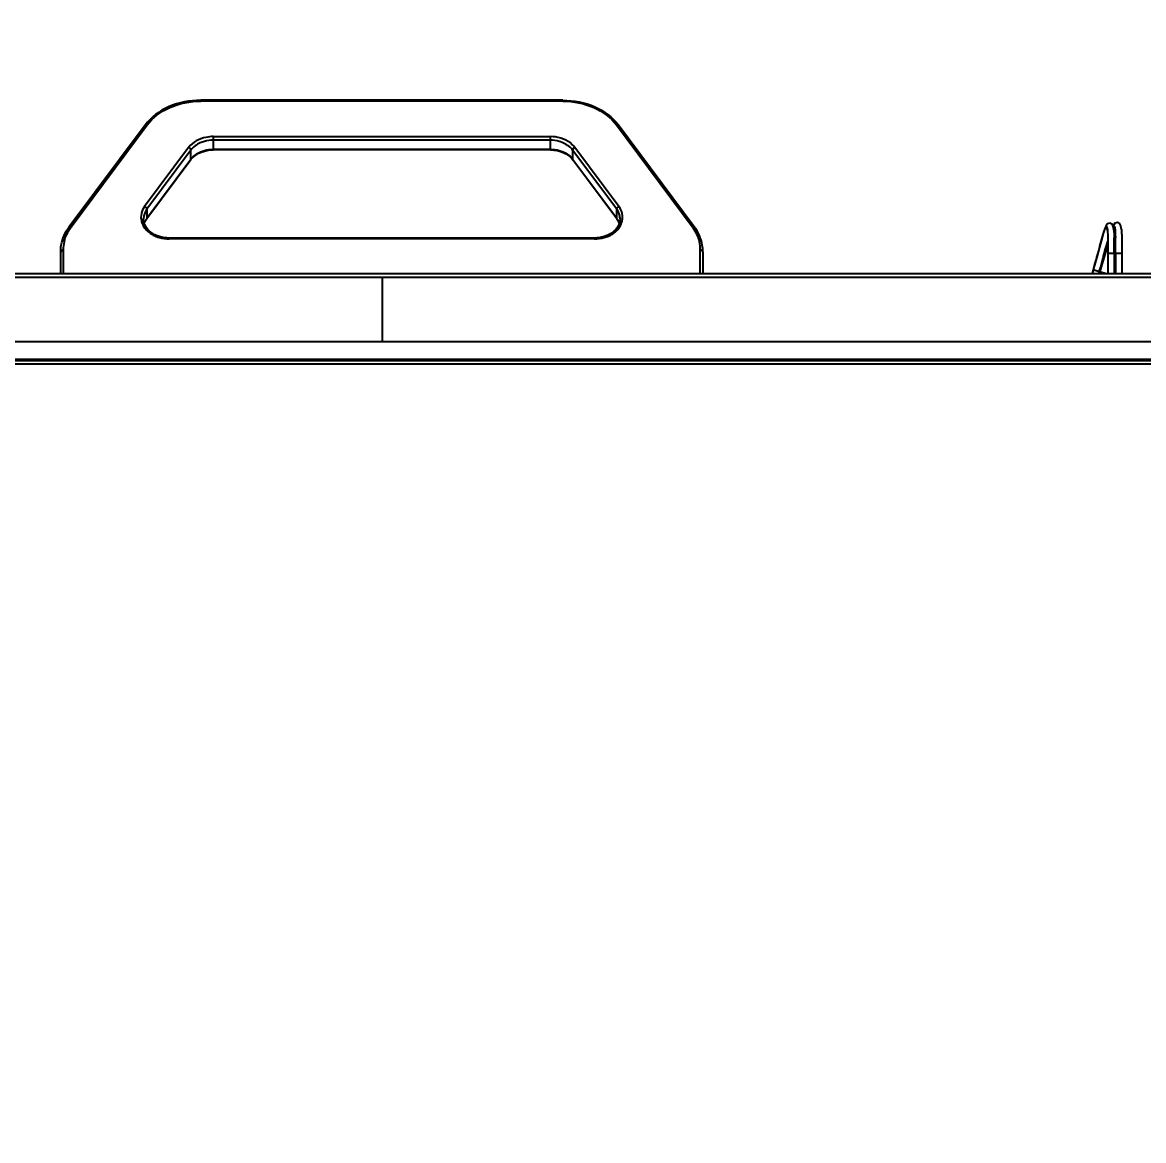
# Model space of a CAD drawing. Header units: millimetres. Extents: x 7426 to 8300, y 123 to 421.
# Drawn here: x 7978.28 to 8000.1, y 343.31 to 365.08 of the extents above; entities that cross this region are included whole.
import ezdxf

# ---------------------------------------------------------------- set-up
doc = ezdxf.new("R2010")
doc.units = ezdxf.units.MM
doc.layers.add('20_ALL_FEATURES', color=7, linetype='Continuous')
doc.layers.add('多重引线', color=7, linetype='Continuous')
doc.styles.add('微软雅黑', font='msyh.ttc')
doc.dimstyles.new('尺寸标注_1_4比例', dxfattribs={"dimtxt": 2.1, "dimasz": 1.7, "dimexe": 0.5, "dimexo": 0.4, "dimgap": 0.5, "dimtad": 1, "dimdec": 1, "dimlfac": 4, "dimdsep": 46, "dimtxsty": '微软雅黑', "dimcen": 0.09, "dimadec": 0, "dimazin": 0, "dimtp": 0.01, "dimtm": 0.01, "dimtfac": 1, "dimtdec": 1, "dimtofl": 0, "dimtmove": 0, "dimatfit": 3, "dimfxl": 1, "dimtolj": 1, "dimarcsym": 0})

# ---------------------------------------------------------------- blocks, each defined once
blk = doc.blocks.new('*D888')
at = {"layer": 'Defpoints', "color": 0}
for p in [(8018.511, 371.146), (7952.051, 353.161), (8018.511, 353.259)]:
    blk.add_point(p, dxfattribs=at)
at = {"layer": '多重引线', "color": 0, "lineweight": -2}
for p, q in [((7952.051, 353.561), (7952.051, 371.646)), ((8018.511, 353.659), (8018.511, 371.646)), ((7953.751, 371.146), (8016.811, 371.146))]:
    blk.add_line(p, q, dxfattribs=at)
at = {"layer": '多重引线', "color": 0}
for points in [[(7953.751, 371.429), (7953.751, 370.862), (7952.051, 371.146)], [(8016.811, 370.862), (8016.811, 371.429), (8018.511, 371.146)]]:
    blk.add_solid(points, dxfattribs=at)
at = {"layer": '多重引线', "color": 0, "insert": (7985.281, 372.732), "char_height": 2.1, "attachment_point": 5, "style": '微软雅黑'}
blk.add_mtext('\\A1;265.8', dxfattribs=at)
blk = doc.blocks.new('*D893')
at = {"layer": 'Defpoints', "color": 0}
for p in [(8020.517, 377.904), (7952.051, 353.388), (8020.517, 349.959)]:
    blk.add_point(p, dxfattribs=at)
at = {"layer": '多重引线', "color": 0, "lineweight": -2}
for p, q in [((7952.051, 353.788), (7952.051, 378.404)), ((8020.517, 350.359), (8020.517, 378.404)), ((7953.751, 377.904), (8018.817, 377.904))]:
    blk.add_line(p, q, dxfattribs=at)
at = {"layer": '多重引线', "color": 0}
for points in [[(7953.751, 378.187), (7953.751, 377.62), (7952.051, 377.904)], [(8018.817, 377.62), (8018.817, 378.187), (8020.517, 377.904)]]:
    blk.add_solid(points, dxfattribs=at)
at = {"layer": '多重引线', "color": 0, "insert": (7986.284, 379.489), "char_height": 2.1, "attachment_point": 5, "style": '微软雅黑'}
blk.add_mtext('\\A1;273.9', dxfattribs=at)

msp = doc.modelspace()

# ---------------------------------------------------------------- linework, layer by layer
at = {"layer": '20_ALL_FEATURES', "color": 7, "linetype": 'Continuous'}
for p, q in [((7981.748, 363.56), (7981.748, 363.543)), ((7988.797, 363.56), (7981.748, 363.56)), ((7988.797, 363.543), (7981.748, 363.543)), ((7988.797, 363.543), (7988.797, 363.56)), ((7980.666, 363.077), (7979.19, 361.099)), ((7979.23, 361.102), (7980.706, 363.079)), ((7989.839, 363.079), (7991.314, 361.102)), ((7991.354, 361.099), (7989.879, 363.077)), ((7981.991, 362.853), (7981.991, 362.594)), ((7981.991, 362.853), (7988.554, 362.853)), ((7988.554, 362.783), (7981.991, 362.783)), ((7988.554, 362.594), (7988.554, 362.853)), ((7981.513, 362.641), (7980.656, 361.492)), ((7981.557, 362.59), (7980.7, 361.441)), ((7981.557, 362.413), (7981.557, 362.59)), ((7981.991, 362.606), (7988.554, 362.606)), ((7988.554, 362.594), (7981.991, 362.594)), ((7988.988, 362.59), (7988.988, 362.413)), ((7989.845, 361.441), (7988.988, 362.59)), ((7989.888, 361.492), (7989.031, 362.641)), ((7981.554, 362.402), (7980.696, 361.253)), ((7980.7, 361.264), (7981.557, 362.413)), ((7981.554, 362.402), (7981.557, 362.413)), ((7988.988, 362.413), (7988.991, 362.402)), ((7988.988, 362.413), (7989.845, 361.264)), ((7989.848, 361.253), (7988.991, 362.402)), ((7980.7, 361.441), (7980.7, 361.264)), ((7989.845, 361.264), (7989.845, 361.441)), ((7980.7, 361.264), (7980.696, 361.253)), ((7989.848, 361.253), (7989.845, 361.264)), ((7999.339, 361.043), (7999.315, 360.964)), ((7999.398, 361.025), (7999.398, 361.024)), ((7999.52, 361.059), (7999.512, 361.104)), ((7999.522, 361.035), (7999.52, 361.059)), ((7999.522, 361.036), (7999.522, 361.035)), ((7999.545, 361.038), (7999.545, 361.037)), ((7999.669, 361.049), (7999.669, 361.048)), ((7981.134, 360.879), (7981.134, 360.861)), ((7989.411, 360.879), (7981.134, 360.879)), ((7989.411, 360.861), (7981.134, 360.861)), ((7989.411, 360.861), (7989.411, 360.879)), ((7999.406, 360.776), (7999.383, 360.693)), ((7999.397, 360.728), (7999.407, 360.764)), ((7979.022, 360.187), (7979.022, 360.613)), ((7979.072, 360.645), (7979.072, 360.187)), ((7991.472, 360.187), (7991.472, 360.645)), ((7991.522, 360.613), (7991.522, 360.187)), ((7999.317, 360.502), (7999.363, 360.667)), ((7999.383, 360.693), (7999.333, 360.513)), ((7999.407, 360.578), (7999.407, 360.187)), ((7999.531, 360.578), (7999.407, 360.578)), ((7999.531, 360.578), (7999.531, 360.187)), ((7999.554, 360.578), (7999.554, 360.187)), ((7999.679, 360.578), (7999.554, 360.578)), ((7999.679, 360.578), (7999.679, 360.187)), ((7999.145, 360.354), (7999.12, 360.265)), ((7999.239, 360.23), (7999.266, 360.321)), ((7999.278, 360.317), (7999.251, 360.227)), ((7999.266, 360.321), (7999.317, 360.502)), ((7999.333, 360.513), (7999.278, 360.317)), ((7985.282, 360.111), (7985.282, 358.862)), ((7999.12, 360.265), (7999.099, 360.187)), ((7999.12, 360.265), (7999.239, 360.23)), ((7999.228, 360.187), (7999.239, 360.23)), ((7999.251, 360.227), (7999.241, 360.187)), ((7999.251, 360.227), (7999.371, 360.191)), ((7962.33, 358.524), (8008.234, 358.524)), ((8008.234, 358.487), (7962.33, 358.487)), ((7963.707, 358.43), (8006.357, 358.43))]:
    msp.add_line(p, q, dxfattribs=at)
for points in [[(7999.446, 361.168), (7999.396, 361.153), (7999.372, 361.124), (7999.357, 361.091), (7999.339, 361.043)], [(7999.392, 361.071), (7999.392, 361.07), (7999.396, 361.042), (7999.398, 361.024)], [(7999.512, 361.104), (7999.495, 361.14), (7999.446, 361.168)], [(7999.669, 361.048), (7999.667, 361.072), (7999.659, 361.117), (7999.642, 361.154), (7999.593, 361.182), (7999.543, 361.167), (7999.519, 361.138), (7999.508, 361.114)], [(7999.538, 361.085), (7999.539, 361.084), (7999.543, 361.055), (7999.545, 361.037)], [(7999.315, 360.964), (7999.281, 360.842), (7999.242, 360.698), (7999.197, 360.534), (7999.145, 360.354)], [(7999.363, 360.667), (7999.402, 360.811), (7999.405, 360.822)], [(7999.531, 360.759), (7999.547, 360.819), (7999.552, 360.838)]]:
    msp.add_lwpolyline(points, dxfattribs=at)
for centre, radius, start, end in [((7980.928, 361.251), 0.294, 178.2001, 180.0055), ((7980.983, 361.052), 0.354, 145.0937, 149.8695), ((7980.974, 361.046), 0.347, 143.2491, 149.0255), ((7980.991, 361.047), 0.363, 143.2769, 145.1056), ((7989.554, 361.047), 0.363, 34.8943, 36.723), ((7989.559, 361.05), 0.357, 32.4088, 34.8962), ((7989.614, 361.25), 0.296, 0.031, 12.7203), ((7979.939, 360.573), 0.884, 143.2772, 144.7679), ((7990.606, 360.573), 0.884, 35.232, 36.7227), ((7998.987, 360.999), 0.411, 7.0934, 8.4429), ((7998.875, 360.985), 0.525, 6.491, 7.1196), ((7998.677, 360.963), 0.724, 4.8716, 6.4377), ((7999.044, 361.001), 0.502, 6.5582, 7.4901), ((7998.958, 360.991), 0.588, 6.2975, 6.5747), ((7998.811, 360.975), 0.736, 5.0635, 6.2612), ((7998.644, 360.96), 0.905, 4.9374, 5.0978), ((7979.786, 360.645), 0.714, 167.136, 179.9432), ((7990.758, 360.645), 0.714, 0.0566, 12.8637), ((7992.838, 360.739), 6.692, 0.9938, 1.2351), ((7989.423, 360.683), 10.108, 0.3539, 0.9785), ((7992.803, 360.739), 6.75, 0.993, 1.2264), ((7989.38, 360.683), 10.174, 0.3505, 0.9772), ((7977.358, 360.595), 22.173, 359.9567, 0.3883), ((7977.206, 360.595), 22.348, 359.9573, 0.3856), ((7983.612, 364.847), 16.175, 343.5404, 344.1561), ((7981.794, 365.384), 18.207, 343.541, 344.1317), ((8003.4, 359), 4.459, 163.5339, 164.5546), ((8003.385, 359.005), 4.307, 163.5329, 164.0579)]:
    msp.add_arc(centre, radius, start, end, dxfattribs=at)
for points, knots in [([(7981.748, 363.56), (7981.535, 363.56), (7981.125, 363.483), (7980.781, 363.232), (7980.666, 363.077)], [0, 0, 0, 0, 0.523608, 1, 1, 1, 1]), ([(7980.706, 363.079), (7980.816, 363.228), (7981.148, 363.468), (7981.543, 363.543), (7981.748, 363.543)], [0, 0, 0, 0, 0.474417, 1, 1, 1, 1]), ([(7988.797, 363.56), (7989.009, 363.56), (7989.419, 363.483), (7989.763, 363.232), (7989.879, 363.077)], [0, 0, 0, 0, 0.523609, 1, 1, 1, 1]), ([(7988.797, 363.543), (7989.002, 363.543), (7989.396, 363.468), (7989.728, 363.228), (7989.839, 363.079)], [0, 0, 0, 0, 0.525583, 1, 1, 1, 1]), ([(7980.706, 363.079), (7980.702, 363.081), (7980.689, 363.086), (7980.671, 363.085), (7980.666, 363.077)], [0, 0, 0, 0, 0.318399, 1, 1, 1, 1]), ([(7989.879, 363.077), (7989.873, 363.085), (7989.855, 363.086), (7989.843, 363.081), (7989.839, 363.079)], [0, 0, 0, 0, 0.681601, 1, 1, 1, 1]), ([(7981.991, 362.853), (7981.943, 362.853), (7981.767, 362.836), (7981.591, 362.745), (7981.513, 362.641)], [0, 0, 0, 0, 0.269745, 1, 1, 1, 1]), ([(7981.819, 362.759), (7981.792, 362.752), (7981.693, 362.717), (7981.603, 362.652), (7981.557, 362.59)], [0, 0, 0, 0, 0.266908, 1, 1, 1, 1]), ([(7989.031, 362.641), (7989.006, 362.674), (7988.879, 362.8), (7988.69, 362.853), (7988.554, 362.853)], [0, 0, 0, 0, 0.232163, 1, 1, 1, 1]), ([(7988.988, 362.59), (7988.973, 362.61), (7988.901, 362.688), (7988.803, 362.738), (7988.725, 362.759)], [0, 0, 0, 0, 0.235059, 1, 1, 1, 1]), ([(7981.557, 362.59), (7981.557, 362.594), (7981.55, 362.617), (7981.53, 362.634), (7981.513, 362.641)], [0, 0, 0, 0, 0.204833, 1, 1, 1, 1]), ([(7981.554, 362.402), (7981.576, 362.432), (7981.693, 362.547), (7981.865, 362.594), (7981.991, 362.594)], [0, 0, 0, 0, 0.227543, 1, 1, 1, 1]), ([(7988.554, 362.594), (7988.598, 362.594), (7988.759, 362.579), (7988.92, 362.497), (7988.991, 362.402)], [0, 0, 0, 0, 0.272989, 1, 1, 1, 1]), ([(7989.031, 362.641), (7989.014, 362.634), (7988.994, 362.617), (7988.988, 362.594), (7988.988, 362.59)], [0, 0, 0, 0, 0.795167, 1, 1, 1, 1]), ([(7980.7, 361.441), (7980.69, 361.427), (7980.655, 361.373), (7980.636, 361.308), (7980.634, 361.26)], [0, 0, 0, 0, 0.259663, 1, 1, 1, 1]), ([(7980.656, 361.492), (7980.673, 361.484), (7980.693, 361.468), (7980.7, 361.445), (7980.7, 361.441)], [0, 0, 0, 0, 0.795167, 1, 1, 1, 1]), ([(7989.845, 361.441), (7989.845, 361.445), (7989.852, 361.468), (7989.871, 361.484), (7989.888, 361.492)], [0, 0, 0, 0, 0.204833, 1, 1, 1, 1]), ([(7981.134, 360.879), (7981.009, 360.879), (7980.821, 360.93), (7980.663, 361.1), (7980.634, 361.203), (7980.634, 361.251)], [0, 0, 0, 0, 0.551078, 0.788693, 1, 1, 1, 1]), ([(7989.911, 361.251), (7989.911, 361.203), (7989.882, 361.1), (7989.724, 360.93), (7989.535, 360.879), (7989.411, 360.879)], [0, 0, 0, 0, 0.211309, 0.448919, 1, 1, 1, 1]), ([(7979.022, 360.613), (7979.022, 360.656), (7979.037, 360.829), (7979.112, 360.995), (7979.19, 361.099)], [0, 0, 0, 0, 0.245824, 1, 1, 1, 1]), ([(7979.19, 361.099), (7979.196, 361.107), (7979.214, 361.108), (7979.226, 361.103), (7979.23, 361.102)], [0, 0, 0, 0, 0.681601, 1, 1, 1, 1]), ([(7980.658, 361.071), (7980.675, 361.05), (7980.753, 360.965), (7980.861, 360.911), (7980.945, 360.887)], [0, 0, 0, 0, 0.235556, 1, 1, 1, 1]), ([(7989.599, 360.887), (7989.629, 360.895), (7989.737, 360.933), (7989.836, 361.004), (7989.886, 361.071)], [0, 0, 0, 0, 0.266785, 1, 1, 1, 1]), ([(7991.314, 361.102), (7991.318, 361.103), (7991.331, 361.108), (7991.349, 361.107), (7991.354, 361.099)], [0, 0, 0, 0, 0.318399, 1, 1, 1, 1]), ([(7991.522, 360.613), (7991.522, 360.656), (7991.508, 360.829), (7991.432, 360.995), (7991.354, 361.099)], [0, 0, 0, 0, 0.245824, 1, 1, 1, 1]), ([(7999.315, 360.946), (7999.317, 360.954), (7999.325, 360.981), (7999.333, 361.007), (7999.34, 361.026)], [0, 0, 0, 0, 0.280378, 1, 1, 1, 1]), ([(7999.34, 361.026), (7999.345, 361.043), (7999.353, 361.065), (7999.365, 361.089), (7999.371, 361.098), (7999.381, 361.101), (7999.387, 361.092), (7999.391, 361.078), (7999.393, 361.067), (7999.394, 361.06)], [0, 0, 0, 0, 0.404554, 0.534413, 0.617422, 0.666314, 0.728385, 0.836906, 1, 1, 1, 1]), ([(7999.398, 361.024), (7999.399, 361.013), (7999.403, 360.954), (7999.404, 360.895), (7999.405, 360.848)], [0, 0, 0, 0, 0.193956, 1, 1, 1, 1]), ([(7999.513, 361.104), (7999.515, 361.108), (7999.52, 361.116), (7999.534, 361.11), (7999.537, 361.09), (7999.541, 361.076), (7999.542, 361.066)], [0, 0, 0, 0, 0.196017, 0.318678, 0.567658, 1, 1, 1, 1]), ([(7999.525, 360.992), (7999.526, 360.984), (7999.527, 360.948), (7999.528, 360.912), (7999.529, 360.883)], [0, 0, 0, 0, 0.218584, 1, 1, 1, 1]), ([(7999.548, 360.993), (7999.548, 360.985), (7999.55, 360.949), (7999.551, 360.912), (7999.552, 360.884)], [0, 0, 0, 0, 0.218551, 1, 1, 1, 1]), ([(7999.669, 361.048), (7999.67, 361.037), (7999.674, 360.975), (7999.676, 360.913), (7999.677, 360.864)], [0, 0, 0, 0, 0.191449, 1, 1, 1, 1]), ([(7999.172, 360.431), (7999.187, 360.482), (7999.235, 360.653), (7999.28, 360.826), (7999.315, 360.946)], [0, 0, 0, 0, 0.296257, 1, 1, 1, 1]), ([(7999.405, 360.848), (7999.405, 360.829), (7999.407, 360.739), (7999.407, 360.649), (7999.407, 360.578)], [0, 0, 0, 0, 0.213359, 1, 1, 1, 1]), ([(7999.677, 360.864), (7999.677, 360.843), (7999.678, 360.748), (7999.679, 360.653), (7999.679, 360.578)], [0, 0, 0, 0, 0.213936, 1, 1, 1, 1]), ([(7979.072, 360.645), (7979.066, 360.645), (7979.046, 360.644), (7979.022, 360.628), (7979.022, 360.613)], [0, 0, 0, 0, 0.310193, 1, 1, 1, 1]), ([(7991.522, 360.613), (7991.522, 360.628), (7991.499, 360.644), (7991.479, 360.645), (7991.472, 360.645)], [0, 0, 0, 0, 0.689807, 1, 1, 1, 1]), ([(7999.308, 360.406), (7999.316, 360.435), (7999.346, 360.542), (7999.376, 360.65), (7999.397, 360.728)], [0, 0, 0, 0, 0.273793, 1, 1, 1, 1]), ([(7959.62, 360.184), (7963.897, 360.19), (7972.451, 360.186), (7989.559, 360.188), (8002.39, 360.191), (8010.944, 360.186)], [0, 0, 0, 0, 0.249997, 0.499998, 1, 1, 1, 1]), ([(7985.282, 360.112), (7981.02, 360.112), (7972.496, 360.11), (7963.971, 360.114), (7959.709, 360.109)], [0, 0, 0, 0, 0.500007, 1, 1, 1, 1]), ([(8010.855, 360.109), (8006.592, 360.113), (7998.068, 360.11), (7989.544, 360.112), (7985.282, 360.112)], [0, 0, 0, 0, 0.500013, 1, 1, 1, 1]), ([(7985.282, 321.799), (7983.233, 321.799), (7980.159, 321.799), (7976.06, 321.799), (7972.986, 321.799), (7969.913, 321.799), (7966.839, 321.799), (7964.277, 321.799), (7962.228, 321.799), (7960.691, 321.799), (7959.154, 321.799), (7957.618, 321.804), (7956.333, 321.826), (7955.319, 321.973), (7954.587, 322.229), (7953.995, 322.745), (7953.649, 323.443), (7953.478, 324.195), (7953.411, 324.961), (7953.393, 325.729), (7953.381, 326.754), (7953.372, 328.547), (7953.375, 331.108), (7953.374, 334.183), (7953.375, 337.256), (7953.374, 340.33), (7953.375, 343.404), (7953.374, 346.478), (7953.375, 349.551), (7953.372, 352.113), (7953.381, 353.907), (7953.393, 354.931), (7953.411, 355.699), (7953.478, 356.465), (7953.648, 357.216), (7953.994, 357.914), (7954.586, 358.433), (7955.322, 358.688), (7956.336, 358.834), (7957.619, 358.857), (7959.153, 358.861), (7960.691, 358.862), (7962.228, 358.862), (7964.277, 358.862), (7966.839, 358.862), (7969.913, 358.862), (7972.986, 358.862), (7976.06, 358.862), (7980.159, 358.862), (7983.233, 358.862), (7985.282, 358.862)], [0, 0, 0, 0, 0.062517, 0.093776, 0.125034, 0.156293, 0.187552, 0.21881, 0.23444, 0.250071, 0.265698, 0.281326, 0.296961, 0.304806, 0.312556, 0.320276, 0.32808, 0.335905, 0.343705, 0.351523, 0.359333, 0.374956, 0.406226, 0.437483, 0.468742, 0.5, 0.531259, 0.562517, 0.593774, 0.625025, 0.640673, 0.648483, 0.656295, 0.664089, 0.671906, 0.679693, 0.687443, 0.695242, 0.703089, 0.718652, 0.73431, 0.749928, 0.765561, 0.781189, 0.812448, 0.843707, 0.874966, 0.906224, 0.937483, 1, 1, 1, 1]), ([(7985.282, 358.862), (7987.331, 358.862), (7990.405, 358.862), (7994.503, 358.862), (7997.577, 358.862), (8000.651, 358.862), (8003.725, 358.862), (8006.287, 358.862), (8008.336, 358.862), (8009.873, 358.862), (8011.41, 358.861), (8012.946, 358.857), (8014.23, 358.834), (8015.245, 358.688), (8015.977, 358.432), (8016.569, 357.916), (8016.915, 357.218), (8017.086, 356.466), (8017.153, 355.699), (8017.171, 354.931), (8017.182, 353.907), (8017.192, 352.114), (8017.188, 349.552), (8017.189, 346.478), (8017.189, 343.404), (8017.189, 340.33), (8017.189, 337.256), (8017.189, 334.183), (8017.188, 331.109), (8017.192, 328.547), (8017.182, 326.754), (8017.171, 325.729), (8017.153, 324.962), (8017.085, 324.196), (8016.916, 323.444), (8016.569, 322.746), (8015.977, 322.227), (8015.242, 321.972), (8014.228, 321.826), (8012.945, 321.804), (8011.41, 321.799), (8009.872, 321.799), (8008.336, 321.799), (8006.287, 321.799), (8003.725, 321.799), (8000.651, 321.799), (7997.577, 321.799), (7994.503, 321.799), (7990.405, 321.799), (7987.331, 321.799), (7985.282, 321.799)], [0, 0, 0, 0, 0.062517, 0.093776, 0.125034, 0.156293, 0.187552, 0.21881, 0.23444, 0.250071, 0.265698, 0.281326, 0.296961, 0.304806, 0.312556, 0.320276, 0.32808, 0.335905, 0.343705, 0.351523, 0.359333, 0.374956, 0.406226, 0.437483, 0.468742, 0.5, 0.531259, 0.562517, 0.593774, 0.625025, 0.640673, 0.648483, 0.656295, 0.664089, 0.671906, 0.679693, 0.687443, 0.695242, 0.703089, 0.718652, 0.73431, 0.749928, 0.765561, 0.781189, 0.812448, 0.843707, 0.874966, 0.906224, 0.937483, 1, 1, 1, 1])]:
    msp.add_open_spline(points, degree=3, knots=knots, dxfattribs=at)
for points in [[(7981.991, 362.783), (7981.933, 362.783), (7981.875, 362.775), (7981.819, 362.759)], [(7988.725, 362.759), (7988.67, 362.775), (7988.611, 362.783), (7988.554, 362.783)], [(7981.557, 362.413), (7981.587, 362.453), (7981.626, 362.488), (7981.668, 362.516)], [(7981.668, 362.516), (7981.715, 362.545), (7981.766, 362.568), (7981.819, 362.583)], [(7981.819, 362.583), (7981.875, 362.598), (7981.933, 362.606), (7981.991, 362.606)], [(7988.554, 362.606), (7988.611, 362.606), (7988.67, 362.598), (7988.725, 362.583)], [(7988.725, 362.583), (7988.778, 362.568), (7988.83, 362.545), (7988.876, 362.516)], [(7988.876, 362.516), (7988.919, 362.488), (7988.957, 362.453), (7988.988, 362.413)], [(7980.656, 361.492), (7980.626, 361.451), (7980.603, 361.403), (7980.592, 361.354)], [(7989.903, 361.316), (7989.893, 361.361), (7989.872, 361.404), (7989.845, 361.441)], [(7989.953, 361.354), (7989.942, 361.403), (7989.919, 361.451), (7989.888, 361.492)], [(7980.592, 361.354), (7980.581, 361.306), (7980.581, 361.255), (7980.593, 361.208)], [(7980.593, 361.208), (7980.604, 361.159), (7980.628, 361.112), (7980.658, 361.071)], [(7980.65, 361.171), (7980.657, 361.192), (7980.666, 361.211), (7980.677, 361.23)], [(7980.653, 361.175), (7980.66, 361.192), (7980.668, 361.208), (7980.677, 361.224)], [(7989.848, 361.253), (7989.866, 361.229), (7989.881, 361.203), (7989.892, 361.175)], [(7989.86, 361.242), (7989.874, 361.22), (7989.886, 361.196), (7989.894, 361.171)], [(7989.886, 361.071), (7989.917, 361.111), (7989.94, 361.159), (7989.952, 361.208)], [(7989.952, 361.208), (7989.963, 361.255), (7989.963, 361.306), (7989.953, 361.354)], [(7979.143, 360.957), (7979.164, 361.001), (7979.189, 361.043), (7979.217, 361.083)], [(7991.328, 361.083), (7991.356, 361.043), (7991.38, 361.001), (7991.401, 360.957)], [(7999.522, 361.035), (7999.524, 361.021), (7999.525, 361.007), (7999.525, 360.992)], [(7999.545, 361.037), (7999.546, 361.023), (7999.547, 361.008), (7999.548, 360.993)], [(7979.09, 360.804), (7979.102, 360.857), (7979.12, 360.908), (7979.143, 360.957)], [(7980.945, 360.887), (7981.006, 360.87), (7981.07, 360.861), (7981.134, 360.861)], [(7989.411, 360.861), (7989.474, 360.861), (7989.538, 360.87), (7989.599, 360.887)], [(7991.401, 360.957), (7991.424, 360.908), (7991.442, 360.857), (7991.454, 360.804)]]:
    msp.add_open_spline(points, degree=3, dxfattribs=at)

# ---------------------------------------------------------------- dimensions: what is measured, and where the dimension line sits
at = {"layer": '多重引线', "color": 3}
dim = msp.add_linear_dim(base=(8020.517, 377.904), p1=(7952.051, 353.388), p2=(8020.517, 349.959), dimstyle='尺寸标注_1_4比例', dxfattribs=at)
dim.commit()
dim.dimension.update_dxf_attribs({"geometry": '*D893', "text_midpoint": (7986.284, 377.904), "dimtype": 160})
dim = msp.add_linear_dim(base=(8018.511, 371.146), p1=(7952.051, 353.161), p2=(8018.511, 353.259), dimstyle='尺寸标注_1_4比例', dxfattribs=at)
dim.commit()
dim.dimension.update_dxf_attribs({"geometry": '*D888', "text_midpoint": (7985.281, 372.732)})

doc.saveas('drawing.dxf')
